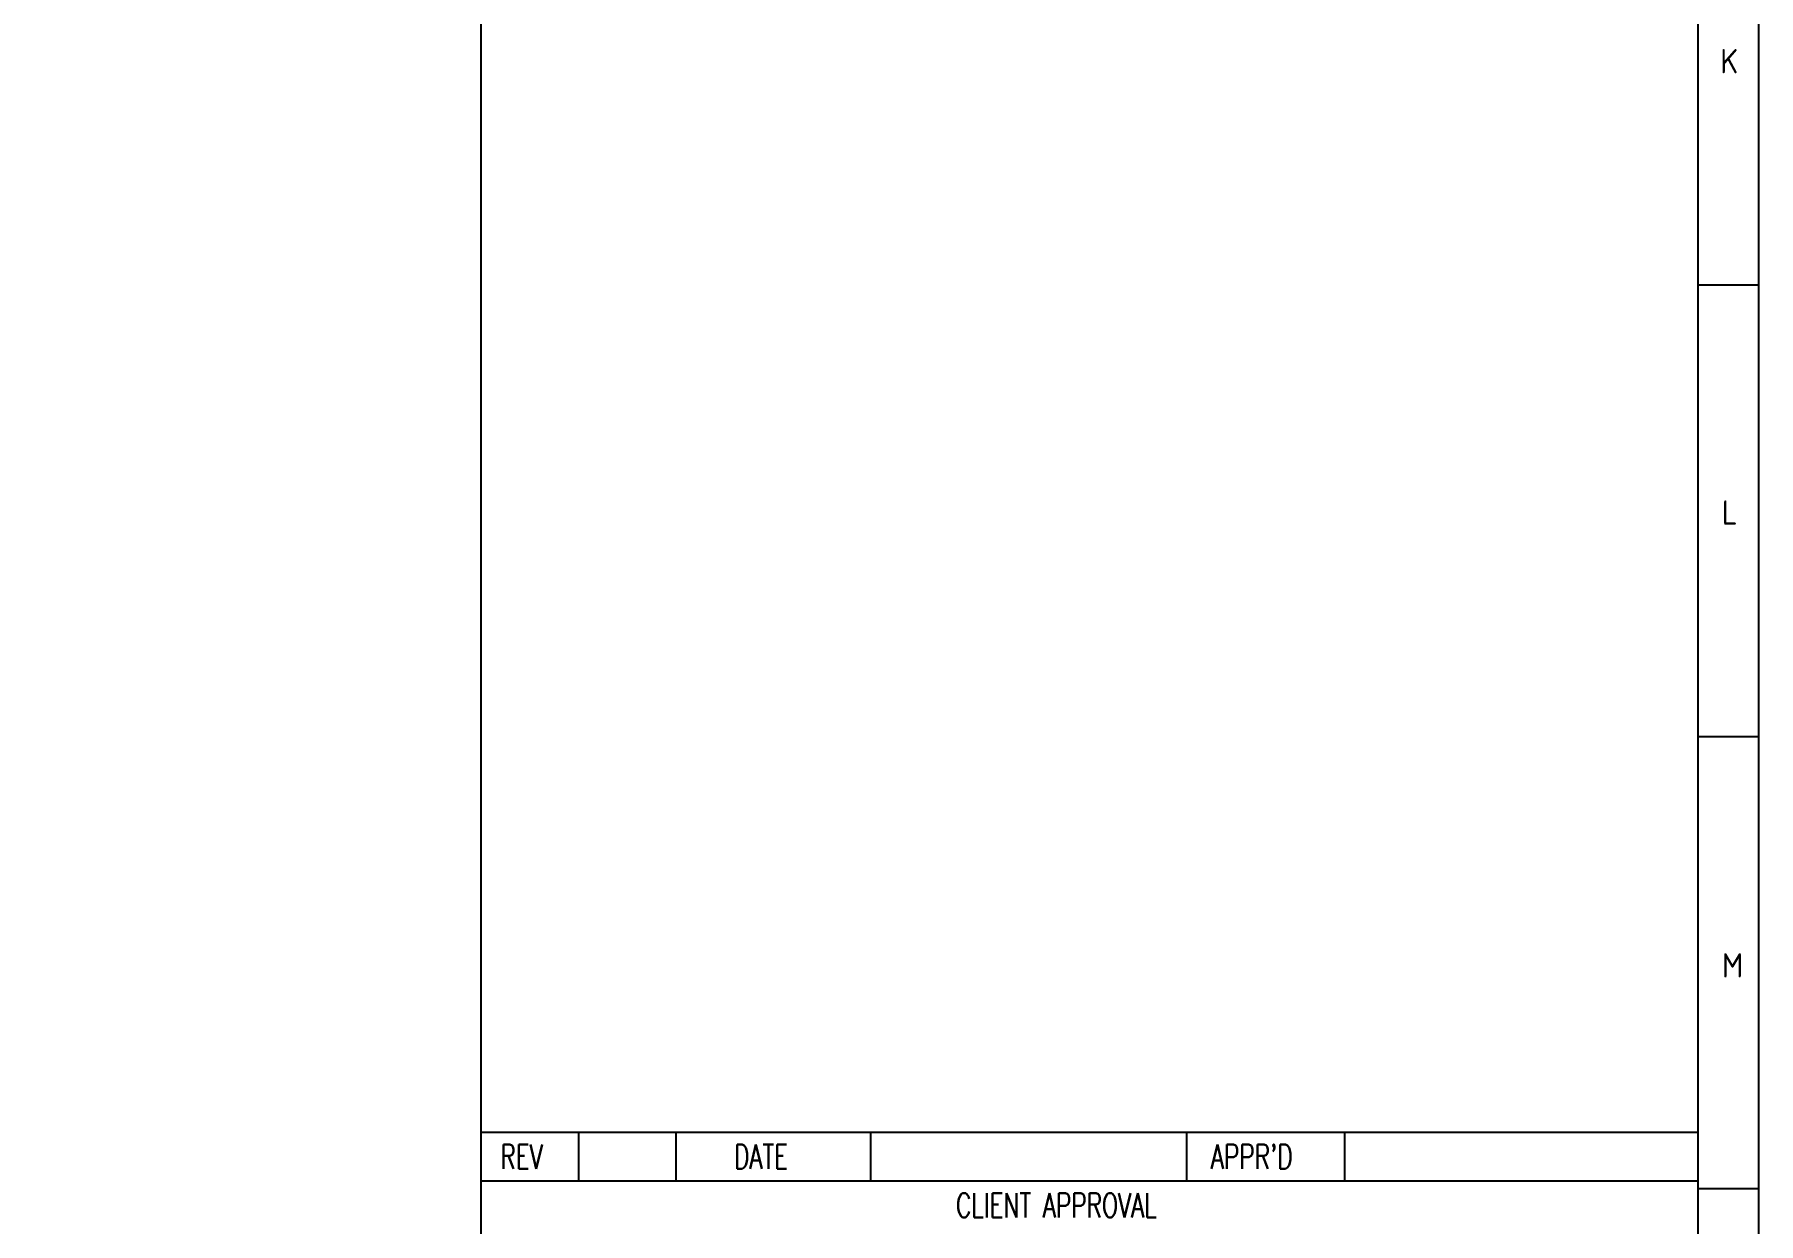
# Model space of a CAD drawing. Header units: inches. Extents: x 985 to 11353, y 526 to 2181.
# Drawn here: x 7533.7 to 7799.4, y 1270.9 to 1454.1 of the extents above; entities that cross this region are included whole.
import ezdxf

# ---------------------------------------------------------------- set-up
doc = ezdxf.new("R2010")
doc.units = ezdxf.units.IN
doc.header["$MEASUREMENT"] = 0
doc.layers.add('CABLE ROUTE FOR TOTAL PLANE-EMBED 2_DWG$0$SILICAGEL BORDER', color=7, linetype='Continuous')
doc.styles.add('HZTXT', font='simplex.shx', dxfattribs={"width": 0.7})
doc.styles.get("Standard").update_dxf_attribs({"font": 'isocp3.shx'})

# ---------------------------------------------------------------- blocks, each defined once
blk = doc.blocks.new('240A1')
at = {"lineweight": -3}
for p, q in [((1046010.97, 286362.35), (1046010.97, 286835.35)), ((1046010.97, 286251.35), (1046010.97, 286362.35)), ((1046010.97, 286362.35), (1046110.97, 286362.35)), ((1046018.97, 286362.35), (1046018.97, 286358.35)), ((1046026.97, 286362.35), (1046026.97, 286358.35)), ((1046042.97, 286362.35), (1046042.97, 286358.35)), ((1046068.97, 286358.35), (1046068.97, 286362.35)), ((1046081.97, 286358.35), (1046081.97, 286362.35)), ((1046010.97, 286358.35), (1046110.97, 286358.35))]:
    blk.add_line(p, q, dxfattribs=at)
at = {"color": 0, "lineweight": -3}
for p, q in [((1046110.97, 286431.97), (1046115.97, 286431.97)), ((1046110.97, 286394.85), (1046115.97, 286394.85)), ((1046110.97, 286357.72), (1046115.97, 286357.72))]:
    blk.add_line(p, q, dxfattribs=at)
at = {"color": 5, "lineweight": -3}
blk.add_lwpolyline([(1045274.97, 286840.35), (1046115.97, 286840.35), (1046115.97, 286246.35), (1045274.97, 286246.35)], close=True, dxfattribs=at)
at = {"color": 0, "lineweight": -3}
blk.add_lwpolyline([(1045279.97, 286835.35), (1046110.97, 286835.35), (1046110.97, 286251.35), (1045279.97, 286251.35)], close=True, dxfattribs=at)
at = {"lineweight": -3, "style": 'HZTXT', "width": 0.7}
for s, p in [('REV', (1046012.57, 286359.35)), ('DATE', (1046031.77, 286359.35)), ("APPR'D", (1046070.96, 286359.35)), ('CLIENT APPROVAL', (1046050.01, 286355.35))]:
    blk.add_text(s, height=2, dxfattribs=at).set_placement(p)
at = {"lineweight": -3, "char_height": 2, "attachment_point": 1}
for s, insert in [('K', (1046112.82, 286451.34)), ('L', (1046112.95, 286414.26)), ('M', (1046112.96, 286377.06))]:
    blk.add_mtext_dynamic_manual_height_columns(s, width=2, gutter_width=1, heights=[0], dxfattribs=dict(at, insert=insert))

msp = doc.modelspace()

# ---------------------------------------------------------------- block references
at = {"layer": 'CABLE ROUTE FOR TOTAL PLANE-EMBED 2_DWG$0$SILICAGEL BORDER', "color": 7, "xscale": 1.875, "yscale": 1.875, "zscale": 1.875}
msp.add_blockref('240A1', (-1953668.07, -535644.44), dxfattribs=at)

doc.saveas('drawing.dxf')
